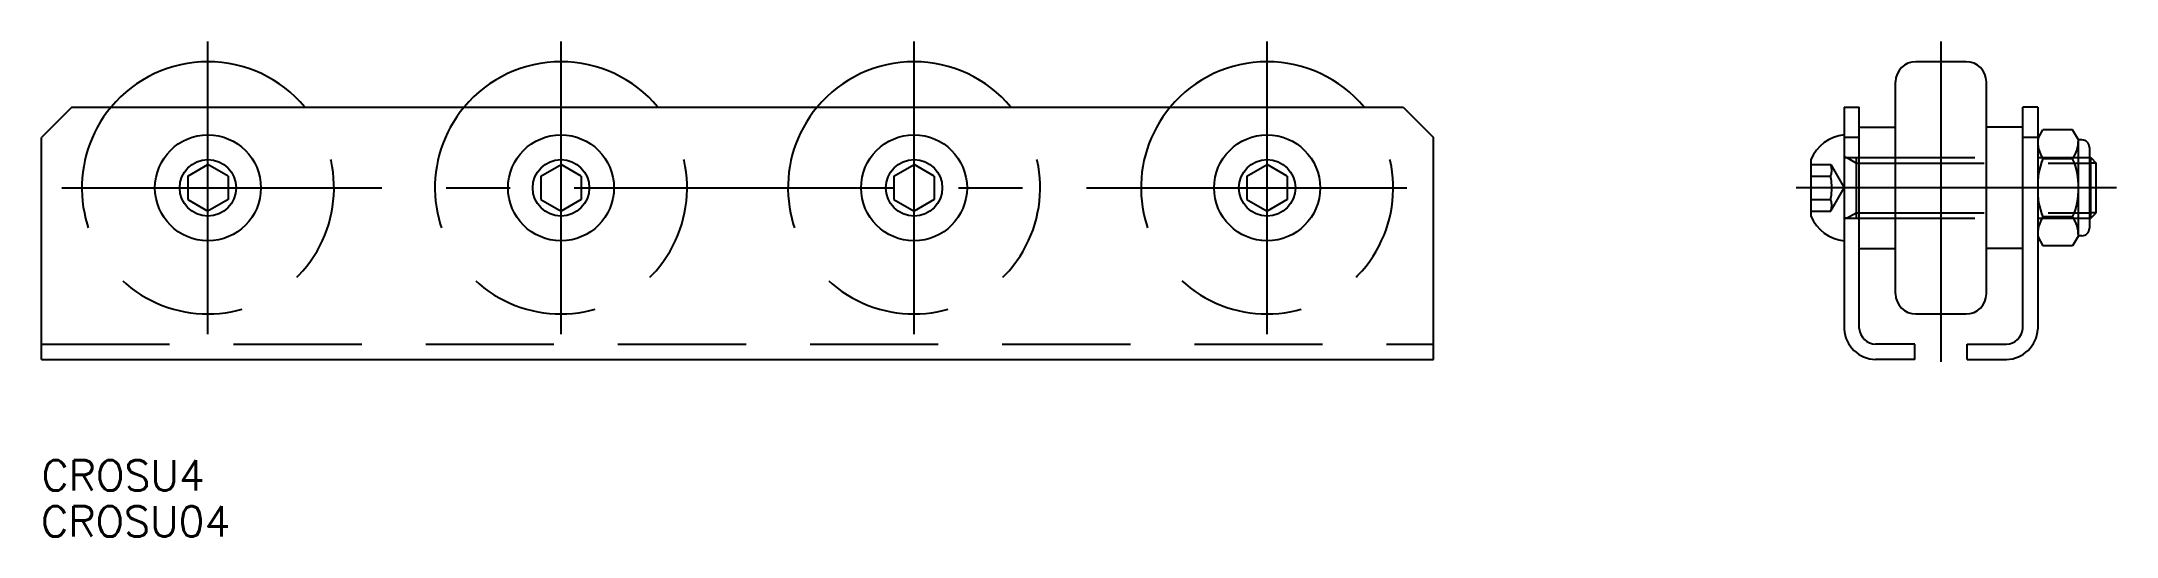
# Model space of a CAD drawing. Extents: x 0 to 206, y -18 to 31.
import ezdxf

# ---------------------------------------------------------------- set-up
doc = ezdxf.new("R2010")
doc.units = 0
doc.linetypes.add('CENTER', pattern=[50.8, 31.75, -6.35, 6.35, -6.35])
doc.linetypes.add('DASHED', pattern=[19.05, 12.7, -6.35])
doc.layers.get('0').update_dxf_attribs({"linetype": 'CONTINUOUS'})
doc.layers.add('CENTER', color=1, linetype='CONTINUOUS')
doc.styles.get("Standard").update_dxf_attribs({"font": 'txt.shx', "height": 3, "bigfont": 'bigfont.shx'})

# ---------------------------------------------------------------- blocks, each defined once
blk = doc.blocks.new('*U2')
at = {"color": 7, "linetype": 'CONTINUOUS'}
blk.add_text('CROSU04', height=3, dxfattribs=at).set_placement((-0.04, -17.55))
blk = doc.blocks.new('*U3')
at = {"color": 7, "linetype": 'CONTINUOUS'}
blk.add_text('CROSU4', height=3, dxfattribs=at).set_placement((0, -13))

msp = doc.modelspace()

# ---------------------------------------------------------------- linework, layer by layer
at = {"color": 7, "linetype": 'CONTINUOUS'}
for p, q in [((190.8, 29.5), (185.8, 29.5)), ((183.8, 6.5), (183.8, 27.5)), ((192.8, 6.5), (192.8, 27.5)), ((3, 25), (0, 22)), ((3, 25), (135, 25)), ((135, 25), (138, 22)), ((178.7, 25), (178.7, 3)), ((178.7, 25), (180.2, 25)), ((180.2, 3.05), (180.2, 25)), ((197.9, 25), (196.4, 25)), ((196.4, 3.05), (196.4, 25)), ((197.9, 25), (197.9, 3)), ((180.2, 23), (183.8, 23)), ((196.4, 23), (192.8, 23)), ((197.92, 21.9), (198.41, 22.75)), ((201.34, 22.75), (198.41, 22.75)), ((201.92, 21.75), (201.34, 22.75)), ((0, 0), (0, 22)), ((138, 0), (138, 22)), ((180.2, 22), (178.7, 22)), ((197.9, 22), (196.4, 22)), ((201.92, 12.25), (201.92, 21.75)), ((202.27, 21.75), (201.92, 21.75)), ((203.02, 21), (203.02, 13)), ((14.5, 18.15), (16.5, 19.31)), ((18.5, 18.15), (16.5, 19.31)), ((49.5, 18.15), (51.5, 19.31)), ((53.5, 18.15), (51.5, 19.31)), ((84.5, 18.15), (86.5, 19.31)), ((88.5, 18.15), (86.5, 19.31)), ((119.5, 18.15), (121.5, 19.31)), ((123.5, 18.15), (121.5, 19.31)), ((175.4, 19.8), (175.4, 14.2)), ((201.34, 19.87), (198.41, 19.87)), ((203.02, 20), (203.16, 20)), ((203.16, 14), (203.16, 20)), ((203.16, 20), (203.7, 19.46)), ((203.7, 14.54), (203.7, 19.46)), ((14.5, 18.15), (14.5, 15.85)), ((18.5, 18.15), (18.5, 15.85)), ((49.5, 18.15), (49.5, 15.85)), ((53.5, 18.15), (53.5, 15.85)), ((84.5, 18.15), (84.5, 15.85)), ((88.5, 18.15), (88.5, 15.85)), ((119.5, 18.15), (119.5, 15.85)), ((123.5, 18.15), (123.5, 15.85)), ((14.5, 15.85), (16.5, 14.69)), ((18.5, 15.85), (16.5, 14.69)), ((49.5, 15.85), (51.5, 14.69)), ((53.5, 15.85), (51.5, 14.69)), ((84.5, 15.85), (86.5, 14.69)), ((88.5, 15.85), (86.5, 14.69)), ((119.5, 15.85), (121.5, 14.69)), ((123.5, 15.85), (121.5, 14.69)), ((203.16, 14), (203.7, 14.54)), ((201.34, 14.12), (198.41, 14.12)), ((203.02, 14), (203.16, 14)), ((180.2, 11), (183.8, 11)), ((196.4, 11), (192.8, 11)), ((197.92, 12.1), (198.41, 11.25)), ((201.34, 11.25), (198.41, 11.25)), ((201.92, 12.25), (201.34, 11.25)), ((202.27, 12.25), (201.92, 12.25)), ((185.8, 4.5), (190.8, 4.5)), ((0, 0), (138, 0)), ((185.7, 1.5), (181.82, 1.5)), ((185.7, 0), (185.7, 1.5)), ((190.9, 1.5), (194.78, 1.5)), ((190.9, 0), (190.9, 1.5)), ((185.7, 0), (181.8, 0)), ((190.9, 0), (194.8, 0))]:
    msp.add_line(p, q, dxfattribs=at)
at = {"color": 3, "linetype": 'DASHED'}
for p, q in [((175.4, 19.31), (177.37, 19.31)), ((177.37, 19.31), (178.7, 17)), ((178.95, 20), (203.02, 20)), ((179.89, 19.46), (178.95, 20)), ((179.89, 20), (179.89, 14)), ((179.89, 19.46), (203.02, 19.46)), ((175.4, 18.15), (177.37, 18.15)), ((177.37, 14.69), (178.7, 17)), ((175.4, 15.85), (177.37, 15.85)), ((175.4, 14.69), (177.37, 14.69)), ((178.95, 14), (179.89, 14.54)), ((179.89, 14.54), (203.02, 14.54)), ((178.95, 14), (203.02, 14)), ((0, 1.5), (138, 1.5))]:
    msp.add_line(p, q, dxfattribs=at)
at = {"color": 3, "linetype": 'CONTINUOUS'}
for p, q in [((203.7, 19.46), (203.02, 19.46)), ((203.7, 14.54), (203.02, 14.54))]:
    msp.add_line(p, q, dxfattribs=at)
at = {"color": 7, "linetype": 'CONTINUOUS'}
for centre, radius in [((16.5, 17), 5.25), ((51.5, 17), 5.25), ((86.5, 17), 5.25), ((121.5, 17), 5.25), ((16.5, 17), 2.8), ((51.5, 17), 2.8), ((86.5, 17), 2.8), ((121.5, 17), 2.8)]:
    msp.add_circle(centre, radius, dxfattribs=at)
for centre, radius, start, end in [((16.5, 17), 12.5, 39.7918, 140.2082), ((51.5, 17), 12.5, 39.7918, 140.2082), ((86.5, 17), 12.5, 39.7918, 140.2082), ((121.5, 17), 12.5, 39.7918, 140.2082), ((185.8, 27.5), 2, 90, 180), ((190.8, 27.5), 2, 0, 90), ((179.1, 18.27), 4, 95.6767, 157.5054), ((200.9, 21.55), 3, 173.3023, 213.9431), ((198.92, 21.65), 3, 323.7998, 1.9709), ((202.27, 21), 0.75, 0, 90), ((203.9, 17.46), 6, 156.2467, 184.3798), ((195.93, 17.29), 6, 357.2106, 25.4994), ((203.9, 16.54), 6, 175.6202, 203.7533), ((195.93, 16.71), 6, 334.5006, 2.7894), ((179.1, 15.73), 4, 202.4946, 264.3233), ((200.9, 12.45), 3, 146.0569, 186.6977), ((198.92, 12.35), 3, 358.0291, 36.2002), ((202.27, 13), 0.75, 270, 0), ((185.8, 6.5), 2, 180, 270), ((190.8, 6.5), 2, 270, 0), ((181.88, 3.18), 3.18, 183.2056, 268.6728), ((181.88, 3.18), 1.68, 184.4117, 268.1736), ((194.73, 3.18), 1.68, 271.8264, 355.5883), ((194.73, 3.18), 3.18, 271.3272, 356.7944)]:
    msp.add_arc(centre, radius, start, end, dxfattribs=at)
at = {"color": 3, "linetype": 'DASHED'}
for centre, radius, start, end in [((16.5, 17), 12.5, 140.2082, 39.7918), ((51.5, 17), 12.5, 140.2082, 39.7918), ((86.5, 17), 12.5, 140.2082, 39.7918), ((121.5, 17), 12.5, 140.2082, 39.7918), ((175.94, 18.73), 1.54, 338.0126, 21.9874), ((178.95, 20.25), 0.25, 180, 270), ((171.48, 17), 6, 348.9042, 11.0958), ((175.94, 15.27), 1.54, 338.0126, 21.9874), ((178.95, 13.75), 0.25, 90, 180)]:
    msp.add_arc(centre, radius, start, end, dxfattribs=at)
at = {"layer": 'CENTER', "color": 1, "linetype": 'CENTER'}
for p, q in [((16.5, 2.5), (16.5, 31.5)), ((51.5, 2.5), (51.5, 31.5)), ((86.5, 2.5), (86.5, 31.5)), ((121.5, 2.5), (121.5, 31.5)), ((188.3, 31.5), (188.3, -2)), ((2, 17), (136, 17)), ((205.7, 17), (173.4, 17))]:
    msp.add_line(p, q, dxfattribs=at)

# ---------------------------------------------------------------- block references
at = {"color": 7, "linetype": 'CONTINUOUS'}
for name in ['*U3', '*U2']:
    msp.add_blockref(name, (0, 0), dxfattribs=at)

doc.saveas('drawing.dxf')
